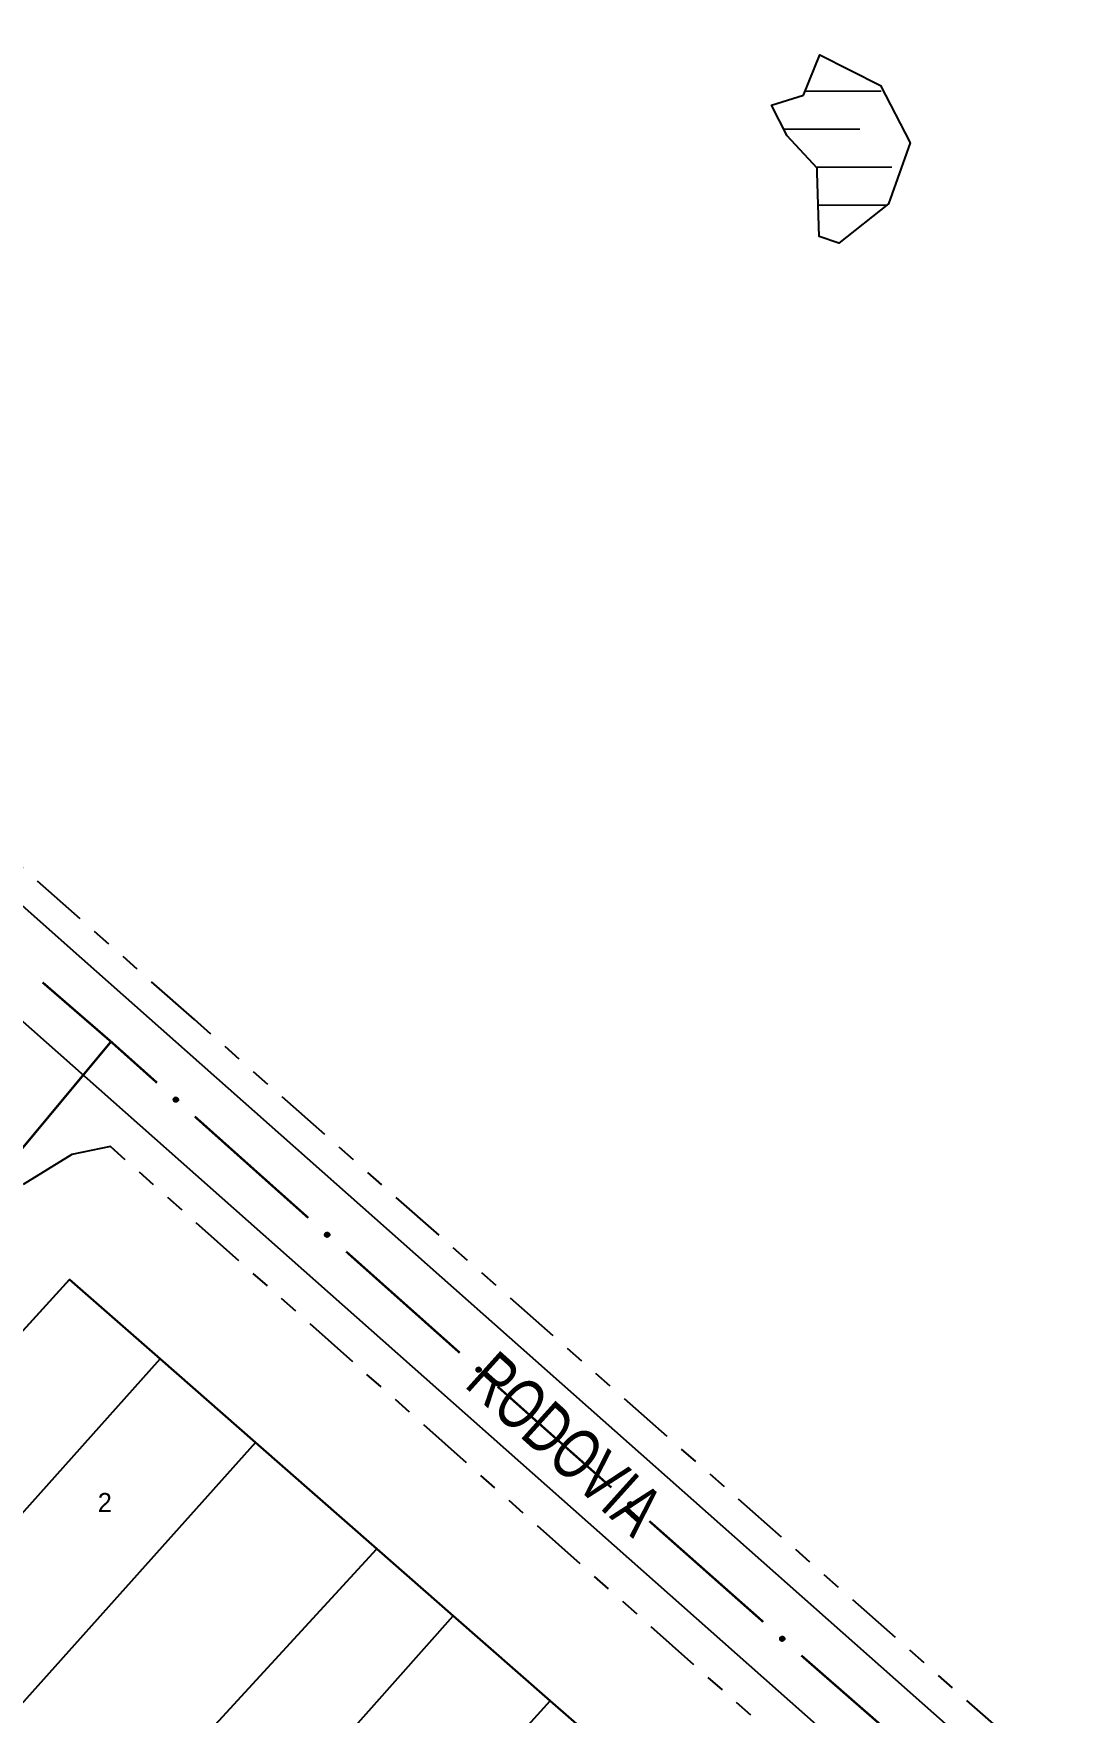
# Model space of a CAD drawing. Extents: x 209193 to 212081, y 4877574 to 4880493.
# Drawn here: x 210525.7 to 210607.9, y 4878557.6 to 4878690 of the extents above; entities that cross this region are included whole.
import ezdxf
from ezdxf.enums import TextEntityAlignment as Align

# ---------------------------------------------------------------- set-up
doc = ezdxf.new("R2010")
doc.units = 0
doc.header["$LTSCALE"] = 1.5
doc.header["$MEASUREMENT"] = 0
doc.linetypes.add('TRACO_00', pattern=[10, -10])
doc.linetypes.add('TRACO_25', pattern=[8, 3, -1, 1, -1, 1, -1])
for name, color, linetype in [('CD_MALHA_LOTES', 7, 'CONTINUOUS'), ('HD-AREA-SUJ-INUND', 160, 'CONTINUOUS'), ('RU-QUADRA', 210, 'CONTINUOUS'), ('SV-EIXO-ROD-ESTR', 7, 'CONTINUOUS'), ('SV-EIXO-RUA-N-PAV', 6, 'CONTINUOUS'), ('SV-FX-DOM-EST', 20, 'CONTINUOUS'), ('SV-ROD-ESTADUAIS', 20, 'CONTINUOUS'), ('SV-RUA-NAO-PAV', 7, 'CONTINUOUS'), ('SV-TXT-ROD-EST', 7, 'CONTINUOUS'), ('Th_NmrPort', 1, 'CONTINUOUS')]:
    doc.layers.add(name, color=color, linetype=linetype)
doc.styles.add('ARIAL', font='ARIAL.SHX')

# ---------------------------------------------------------------- blocks, each defined once
blk = doc.blocks.new('*X13')
at = {"layer": 'HD-AREA-SUJ-INUND', "const_width": 0.13}
for points in [[(210586.593911, 4878685.440105), (210592.593911, 4878685.441186)], [(210584.920262, 4878682.440056), (210590.920262, 4878682.440933)], [(210587.45766, 4878679.440048), (210593.45766, 4878679.441083)], [(210587.621437, 4878676.440017), (210592.621437, 4878676.440978)], [(210592.621437, 4878676.440978), (210593.04144, 4878676.440071)]]:
    blk.add_lwpolyline(points, dxfattribs=at)

msp = doc.modelspace()

# ---------------------------------------------------------------- linework, layer by layer
at = {"layer": 'CD_MALHA_LOTES', "linetype": 'Continuous', "flags": 128}
for points in [[(210509.841711, 4878571.155632), (210528.563761, 4878591.721521)], [(210528.563761, 4878591.721521), (210535.703592, 4878585.466209)], [(210517.298955, 4878564.877728), (210535.703592, 4878585.466209)], [(210535.703592, 4878585.466209), (210543.233412, 4878578.86922)], [(210543.233412, 4878578.86922), (210524.728934, 4878558.166779)], [(210543.233412, 4878578.86922), (210552.815183, 4878570.474488)], [(210521.325085, 4878536.256547), (210552.815183, 4878570.474488)], [(210552.815183, 4878570.474488), (210558.835438, 4878565.200052)], [(210528.063347, 4878530.536482), (210558.835438, 4878565.200052)], [(210558.835438, 4878565.200052), (210566.484057, 4878558.498983)], [(210535.477045, 4878524.243045), (210566.484057, 4878558.498983)], [(210566.484057, 4878558.498983), (210572.894353, 4878552.882827)]]:
    msp.add_lwpolyline(points, dxfattribs=at)
at = {"layer": 'HD-AREA-SUJ-INUND', "linetype": 'TRACO_00'}
msp.add_polyline3d([(210586.46, 4878685.11, 7.477345), (210587.75, 4878688.29, 7.487908), (210592.55, 4878685.88, 7.487908), (210594.88, 4878681.37, 7.487908), (210593.18, 4878676.55, 7.487908), (210589.26, 4878673.44, 7.487908), (210587.7, 4878673.98, 7.487908), (210587.54, 4878678.99, 7.487908), (210587.54, 4878679.35, 7.487908), (210585.19, 4878681.92, 7.487908), (210583.94, 4878684.33, 7.487908)], close=True, dxfattribs=at)
at = {"layer": 'RU-QUADRA', "linetype": 'Continuous', "flags": 128}
msp.add_lwpolyline([(210572.894302, 4878552.882872), (210566.484057, 4878558.498983), (210558.835438, 4878565.200052), (210552.815183, 4878570.474488), (210543.233412, 4878578.86922), (210535.703592, 4878585.466209), (210528.563761, 4878591.721521), (210509.841711, 4878571.155632), (210503.319068, 4878563.990608), (210496.926433, 4878556.968396)], dxfattribs=at)
at = {"layer": 'SV-EIXO-ROD-ESTR', "const_width": 0.18}
for points in [[(210531.835685, 4878610.477021), (210526.440299, 4878615.148194)], [(210532.479628, 4878609.901765), (210531.835685, 4878610.477021)], [(210535.462673, 4878607.236912), (210532.479628, 4878609.901765)], [(210544.967131, 4878598.746262), (210538.445718, 4878604.572058)], [(210545.157817, 4878598.576417), (210544.967131, 4878598.746262)], [(210547.398017, 4878596.581047), (210545.157817, 4878598.576417)], [(210559.345754, 4878585.939073), (210550.384952, 4878593.920553)], [(210566.327616, 4878579.720256), (210562.332688, 4878583.27858)], [(210566.814589, 4878579.28953), (210566.327616, 4878579.720256)], [(210571.308829, 4878575.314381), (210566.814589, 4878579.28953)], [(210583.293469, 4878564.713985), (210574.304989, 4878572.664282)], [(210595.331825, 4878554.174703), (210586.293822, 4878562.068656)]]:
    msp.add_lwpolyline(points, dxfattribs=at)
at = {"layer": 'SV-EIXO-ROD-ESTR'}
for points in [[(210536.988009, 4878605.726669), (210536.939222, 4878605.723227), (210536.896588, 4878605.730244), (210536.862714, 4878605.746332), (210536.836487, 4878605.768353), (210536.812193, 4878605.793904), (210536.793383, 4878605.825069), (210536.780168, 4878605.864283), (210536.776371, 4878605.913199), (210536.78643, 4878605.956401), (210536.800426, 4878605.990455), (210536.821814, 4878606.019125), (210536.847031, 4878606.042309), (210536.880049, 4878606.060777), (210536.919919, 4878606.073781), (210536.969198, 4878606.076409), (210537.010948, 4878606.069243), (210537.043305, 4878606.052821), (210537.071991, 4878606.031137), (210537.096481, 4878606.004754), (210537.114769, 4878605.974056), (210537.12779, 4878605.933889), (210537.129739, 4878605.885216), (210537.123066, 4878605.843494), (210537.107104, 4878605.810916), (210537.085119, 4878605.783154), (210537.059788, 4878605.758476), (210537.029248, 4878605.738263), (210536.988009, 4878605.726669)], [(210548.925558, 4878595.073034), (210548.876776, 4878595.06952), (210548.834132, 4878595.076475), (210548.800234, 4878595.092513), (210548.773975, 4878595.114496), (210548.749644, 4878595.140012), (210548.730789, 4878595.171149), (210548.717516, 4878595.210344), (210548.713648, 4878595.259254), (210548.723644, 4878595.30247), (210548.73759, 4878595.336545), (210548.758936, 4878595.365246), (210548.784119, 4878595.388467), (210548.81711, 4878595.406984), (210548.856961, 4878595.420046), (210548.906236, 4878595.422746), (210548.947997, 4878595.41564), (210548.980377, 4878595.399266), (210549.009095, 4878595.377624), (210549.033624, 4878595.351277), (210549.051956, 4878595.320605), (210549.065036, 4878595.280458), (210549.067056, 4878595.231788), (210549.060444, 4878595.190056), (210549.04453, 4878595.157454), (210549.022586, 4878595.12966), (210548.997291, 4878595.104945), (210548.96678, 4878595.084688), (210548.925558, 4878595.073034)], [(210560.873295, 4878584.431061), (210560.824513, 4878584.427547), (210560.781869, 4878584.434502), (210560.747971, 4878584.45054), (210560.721712, 4878584.472523), (210560.69738, 4878584.498039), (210560.678525, 4878584.529176), (210560.665253, 4878584.56837), (210560.661384, 4878584.617281), (210560.67138, 4878584.660497), (210560.685326, 4878584.694572), (210560.706672, 4878584.723273), (210560.731855, 4878584.746494), (210560.764847, 4878584.765011), (210560.804698, 4878584.778073), (210560.853973, 4878584.780773), (210560.895733, 4878584.773667), (210560.928114, 4878584.757293), (210560.956832, 4878584.735651), (210560.98136, 4878584.709304), (210560.999693, 4878584.678632), (210561.012772, 4878584.638485), (210561.014792, 4878584.589815), (210561.008181, 4878584.548083), (210560.992266, 4878584.515481), (210560.970322, 4878584.487687), (210560.945027, 4878584.462972), (210560.914517, 4878584.442715), (210560.873295, 4878584.431061)], [(210572.8416, 4878573.811685), (210572.792831, 4878573.808002), (210572.750163, 4878573.814809), (210572.716209, 4878573.830729), (210572.689874, 4878573.852621), (210572.665454, 4878573.878052), (210572.646491, 4878573.909123), (210572.633082, 4878573.948271), (210572.629044, 4878573.997168), (210572.63889, 4878574.040419), (210572.652717, 4878574.074541), (210572.673963, 4878574.103317), (210572.699066, 4878574.126625), (210572.731992, 4878574.145256), (210572.771798, 4878574.158457), (210572.821063, 4878574.161328), (210572.862848, 4878574.154367), (210572.895285, 4878574.138106), (210572.924079, 4878574.116564), (210572.948698, 4878574.090302), (210572.967137, 4878574.059694), (210572.980356, 4878574.019592), (210572.982545, 4878573.97093), (210572.976079, 4878573.929175), (210572.960278, 4878573.896518), (210572.93843, 4878573.868648), (210572.913221, 4878573.843845), (210572.882781, 4878573.823482), (210572.8416, 4878573.811685)], [(210584.826241, 4878563.211289), (210584.777471, 4878563.207606), (210584.734803, 4878563.214413), (210584.70085, 4878563.230333), (210584.674514, 4878563.252225), (210584.650094, 4878563.277655), (210584.631131, 4878563.308727), (210584.617723, 4878563.347875), (210584.613684, 4878563.396771), (210584.62353, 4878563.440023), (210584.637357, 4878563.474145), (210584.658604, 4878563.50292), (210584.683706, 4878563.526229), (210584.716632, 4878563.54486), (210584.756438, 4878563.558061), (210584.805704, 4878563.560932), (210584.847489, 4878563.553971), (210584.879925, 4878563.53771), (210584.908719, 4878563.516167), (210584.933338, 4878563.489906), (210584.951778, 4878563.459298), (210584.964996, 4878563.419196), (210584.967186, 4878563.370533), (210584.960719, 4878563.328779), (210584.944918, 4878563.296122), (210584.923071, 4878563.268252), (210584.897862, 4878563.243449), (210584.867421, 4878563.223086), (210584.826241, 4878563.211289)]]:
    msp.add_lwpolyline(points, close=True, dxfattribs=at)
for points in [[(210537.029248, 4878605.738263), (210536.776371, 4878605.913199)], [(210536.988009, 4878605.726669), (210536.780168, 4878605.864283)], [(210537.0092, 4878605.734368), (210536.782151, 4878605.887796)], [(210537.041085, 4878605.751626), (210536.784526, 4878605.931417)], [(210537.059788, 4878605.758476), (210536.78643, 4878605.956401)], [(210536.961359, 4878605.725874), (210536.792571, 4878605.840063)], [(210536.939222, 4878605.723227), (210536.793383, 4878605.825069)], [(210537.068899, 4878605.772521), (210536.79595, 4878605.968784)], [(210537.085119, 4878605.783154), (210536.800426, 4878605.990455)], [(210536.914901, 4878605.727122), (210536.810047, 4878605.804325)], [(210536.896588, 4878605.730244), (210536.812193, 4878605.793904)], [(210537.094462, 4878605.799087), (210536.814172, 4878606.005567)], [(210537.107104, 4878605.810916), (210536.821814, 4878606.019125)], [(210537.113009, 4878605.83009), (210536.837007, 4878606.02908)], [(210537.123066, 4878605.843494), (210536.847031, 4878606.042309)], [(210537.125451, 4878605.866548), (210536.867766, 4878606.049175)], [(210537.129739, 4878605.885216), (210536.880049, 4878606.060777)], [(210537.124881, 4878605.91097), (210536.902595, 4878606.065633)], [(210537.12779, 4878605.933889), (210536.919919, 4878606.073781)], [(210537.115587, 4878605.955867), (210536.950653, 4878606.070273)], [(210537.114769, 4878605.974056), (210536.969198, 4878606.076409)], [(210537.101965, 4878605.991822), (210536.995184, 4878606.068916)], [(210537.096481, 4878606.004754), (210537.010948, 4878606.069243)], [(210548.96678, 4878595.084688), (210548.713648, 4878595.259254)], [(210548.925558, 4878595.073034), (210548.717516, 4878595.210344)], [(210548.946737, 4878595.080763), (210548.719465, 4878595.233859)], [(210548.978597, 4878595.098068), (210548.721776, 4878595.277484)], [(210548.997291, 4878595.104945), (210548.723644, 4878595.30247)], [(210548.898909, 4878595.0722), (210548.729955, 4878595.186142)], [(210548.876776, 4878595.06952), (210548.730789, 4878595.171149)], [(210549.006381, 4878595.119004), (210548.733145, 4878595.314867)], [(210549.022586, 4878595.12966), (210548.73759, 4878595.336545)], [(210548.85245, 4878595.07338), (210548.747483, 4878595.150429)], [(210548.834132, 4878595.076475), (210548.749644, 4878595.140012)], [(210549.031905, 4878595.145607), (210548.751314, 4878595.351677)], [(210549.04453, 4878595.157454), (210548.758936, 4878595.365246)], [(210549.050407, 4878595.176638), (210548.774114, 4878595.375224)], [(210549.060444, 4878595.190056), (210548.784119, 4878595.388467)], [(210549.062796, 4878595.213113), (210548.804844, 4878595.395363)], [(210549.067056, 4878595.231788), (210548.81711, 4878595.406984)], [(210549.062161, 4878595.257534), (210548.839649, 4878595.411872)], [(210549.065036, 4878595.280458), (210548.856961, 4878595.420046)], [(210549.052801, 4878595.302417), (210548.887701, 4878595.416583)], [(210549.051956, 4878595.320605), (210548.906236, 4878595.422746)], [(210549.039126, 4878595.338353), (210548.932233, 4878595.415291)], [(210549.033624, 4878595.351277), (210548.947997, 4878595.41564)], [(210560.914517, 4878584.442715), (210560.661384, 4878584.617281)], [(210560.873295, 4878584.431061), (210560.665253, 4878584.56837)], [(210560.894474, 4878584.43879), (210560.667201, 4878584.591886)], [(210560.926334, 4878584.456095), (210560.669512, 4878584.635511)], [(210560.945027, 4878584.462972), (210560.67138, 4878584.660497)], [(210560.846645, 4878584.430226), (210560.677692, 4878584.544169)], [(210560.824513, 4878584.427547), (210560.678525, 4878584.529176)], [(210560.954118, 4878584.477031), (210560.680882, 4878584.672894)], [(210560.970322, 4878584.487687), (210560.685326, 4878584.694572)], [(210560.800186, 4878584.431407), (210560.695219, 4878584.508456)], [(210560.781869, 4878584.434502), (210560.69738, 4878584.498039)], [(210560.979641, 4878584.503634), (210560.69905, 4878584.709704)], [(210560.992266, 4878584.515481), (210560.706672, 4878584.723273)], [(210560.998144, 4878584.534664), (210560.721851, 4878584.733251)], [(210561.008181, 4878584.548083), (210560.731855, 4878584.746494)], [(210561.010532, 4878584.57114), (210560.75258, 4878584.75339)], [(210561.014792, 4878584.589815), (210560.764847, 4878584.765011)], [(210561.009898, 4878584.615561), (210560.787386, 4878584.769899)], [(210561.012772, 4878584.638485), (210560.804698, 4878584.778073)], [(210561.000538, 4878584.660444), (210560.835437, 4878584.77461)], [(210560.999693, 4878584.678632), (210560.853973, 4878584.780773)], [(210560.986863, 4878584.69638), (210560.87997, 4878584.773318)], [(210560.98136, 4878584.709304), (210560.895733, 4878584.773667)], [(210572.882781, 4878573.823482), (210572.629044, 4878573.997168)], [(210572.8416, 4878573.811685), (210572.633082, 4878573.948271)], [(210572.862752, 4878573.819488), (210572.634949, 4878573.971794)], [(210572.894552, 4878573.836904), (210572.637108, 4878574.015426)], [(210572.913221, 4878573.843845), (210572.63889, 4878574.040419)], [(210572.814954, 4878573.810758), (210572.645605, 4878573.924113)], [(210572.792831, 4878573.808002), (210572.646491, 4878573.909123)], [(210572.922263, 4878573.857935), (210572.648348, 4878574.052849)], [(210572.93843, 4878573.868648), (210572.652717, 4878574.074541)], [(210572.768491, 4878573.811777), (210572.663257, 4878573.888461)], [(210572.750163, 4878573.814809), (210572.665454, 4878573.878052)], [(210572.947694, 4878573.884628), (210572.666388, 4878574.089721)], [(210572.960278, 4878573.896518), (210572.673963, 4878574.103317)], [(210572.966088, 4878573.915722), (210572.689107, 4878574.113347)], [(210572.976079, 4878573.929175), (210572.699066, 4878574.126625)], [(210572.97835, 4878573.95224), (210572.719767, 4878574.133593)], [(210572.982545, 4878573.97093), (210572.731992, 4878574.145256)], [(210572.977561, 4878573.996659), (210572.754514, 4878574.150223)], [(210572.980356, 4878574.019592), (210572.771798, 4878574.158457)], [(210572.968046, 4878574.041509), (210572.802549, 4878574.1551)], [(210572.967137, 4878574.059694), (210572.821063, 4878574.161328)], [(210572.954246, 4878574.077397), (210572.847086, 4878574.153963)], [(210572.948698, 4878574.090302), (210572.862848, 4878574.154367)], [(210584.867421, 4878563.223086), (210584.613684, 4878563.396771)], [(210584.826241, 4878563.211289), (210584.617723, 4878563.347875)], [(210584.847393, 4878563.219092), (210584.61959, 4878563.371397)], [(210584.879192, 4878563.236507), (210584.621749, 4878563.41503)], [(210584.897862, 4878563.243449), (210584.62353, 4878563.440023)], [(210584.799594, 4878563.210362), (210584.630245, 4878563.323717)], [(210584.777471, 4878563.207606), (210584.631131, 4878563.308727)], [(210584.906903, 4878563.257539), (210584.632988, 4878563.452453)], [(210584.923071, 4878563.268252), (210584.637357, 4878563.474145)], [(210584.753131, 4878563.211381), (210584.647897, 4878563.288065)], [(210584.734803, 4878563.214413), (210584.650094, 4878563.277655)], [(210584.932334, 4878563.284232), (210584.651029, 4878563.489325)], [(210584.944918, 4878563.296122), (210584.658604, 4878563.50292)], [(210584.950729, 4878563.315326), (210584.673747, 4878563.512951)], [(210584.960719, 4878563.328779), (210584.683706, 4878563.526229)], [(210584.96299, 4878563.351844), (210584.704407, 4878563.533197)], [(210584.967186, 4878563.370533), (210584.716632, 4878563.54486)], [(210584.962201, 4878563.396263), (210584.739155, 4878563.549827)], [(210584.964996, 4878563.419196), (210584.756438, 4878563.558061)], [(210584.952686, 4878563.441113), (210584.787189, 4878563.554704)], [(210584.951778, 4878563.459298), (210584.805704, 4878563.560932)], [(210584.938886, 4878563.477001), (210584.831726, 4878563.553567)], [(210584.933338, 4878563.489906), (210584.847489, 4878563.553971)]]:
    msp.add_lwpolyline(points, dxfattribs=at)
at = {"layer": 'SV-EIXO-RUA-N-PAV', "const_width": 0.18}
msp.add_lwpolyline([(210531.835685, 4878610.477021), (210524.80144, 4878602.020107)], dxfattribs=at)
at = {"layer": 'SV-FX-DOM-EST', "linetype": 'TRACO_25'}
for points in [[(210652.671715, 4878511.447631, 13.963322), (210629.74, 4878531.74, 15.178122), (210538.41, 4878612.22, 13.160497), (210503.390567, 4878643.141609, 13.160497)], [(211028.486086, 4878080.897306, 12.355202), (211009.982548, 4878124.599964, 12.355202), (210996.174033, 4878156.711011, 12.345365), (210980.245565, 4878187.651998, 12.709364), (210958.477345, 4878219.292959, 12.72904), (210919.290053, 4878259.454079, 13.083201), (210898.774286, 4878277.738776, 13.083201), (210895.564754, 4878280.599274, 13.083201), (210829.78, 4878339.23, 13.417687), (210780.89, 4878381.82, 13.604163), (210766.976178, 4878394.201269, 13.604163), (210730.23, 4878426.9, 14.016139), (210717.152215, 4878438.406456, 14.016139), (210622.7, 4878521.51, 15.230939), (210531.783322, 4878602.204012, 12.991482)]]:
    msp.add_polyline3d(points, dxfattribs=at)
at = {"layer": 'SV-ROD-ESTADUAIS', "linetype": 'Continuous'}
for points in [[(210977.638178, 4878207.088424, 12.807742), (210964.657284, 4878225.343233, 13.220931), (210924.500065, 4878266.714388, 13.161904), (210836.82, 4878344.79, 13.678107), (210788.21, 4878387.86, 13.963322), (210780.689546, 4878394.519993, 14.090083), (210733.41, 4878436.39, 14.090083), (210628.37, 4878529.46, 15.505589), (210529.57, 4878617.02, 13.297822), (210513.753954, 4878631.009833, 13.297822), (210510.470445, 4878633.768298, 13.297822), (210460.57, 4878678.06, 12.273165), (210434.292421, 4878701.335698, 12.230911)], [(211100.78998, 4877916.427847, 6.826342), (211088.952449, 4877944.445363, 6.826342), (211087.115851, 4877948.547669, 6.826342), (211045.498875, 4878046.957449, 11.804284), (211012.342478, 4878125.340011, 12.650337), (210998.064006, 4878158.281085, 12.620824), (210982.125531, 4878188.942061, 12.679851), (210959.547372, 4878221.593052, 13.004499), (210920.21008, 4878261.574164, 13.171742), (210831.69, 4878340.34, 13.678107), (210783.44, 4878383.16, 13.847123), (210770.842606, 4878394.291132, 13.847123), (210730.86, 4878429.62, 14.1429), (210623.98, 4878524.27, 15.421082), (210525.6, 4878611.44, 13.128807), (210509.12559, 4878625.984271, 13.128807), (210506.147781, 4878628.586299, 13.128807), (210456.95, 4878672.3, 12.104149), (210434.29214, 4878692.384671, 12.104149)]]:
    msp.add_polyline3d(points, dxfattribs=at)
at = {"layer": 'SV-RUA-NAO-PAV', "linetype": 'TRACO_25'}
msp.add_polyline3d([(210531.783322, 4878602.204012, 13.044299), (210528.74, 4878601.58, 12.759085), (210524.67, 4878599.06, 12.399926), (210494.81, 4878561.64, 11.892879), (210494.88, 4878558.3, 11.892879), (210496.88, 4878555.69, 11.977387), (210571.447255, 4878486.83766, 13.847123), (210575.019697, 4878483.539014, 13.847123), (210584.17, 4878475.09, 13.847123), (210610.23, 4878451.08, 14.35417)], dxfattribs=at)

# ---------------------------------------------------------------- block references
at = {"layer": 'HD-AREA-SUJ-INUND'}
msp.add_blockref('*X13', (0, 0), dxfattribs=at)

# ---------------------------------------------------------------- texts
at = {"layer": 'SV-TXT-ROD-EST', "style": 'ARIAL', "width": 0.7}
msp.add_text('RODOVIA', height=4, rotation=318, dxfattribs=at).set_placement((210559.624192, 4878583.322103))
at = {"layer": 'Th_NmrPort', "color": 1}
msp.add_text('2', height=1.5, dxfattribs=at).set_placement((210530.788987, 4878574.13525), align=Align.MIDDLE_LEFT)

doc.saveas('drawing.dxf')
